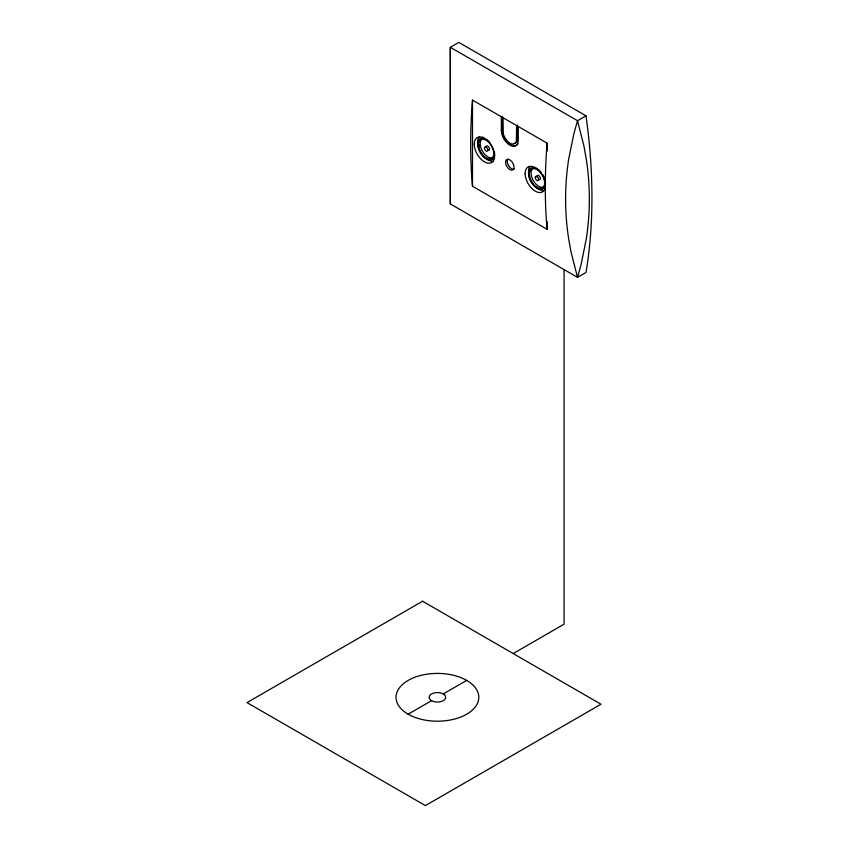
<?xml version="1.0" encoding="UTF-8"?>
<svg xmlns="http://www.w3.org/2000/svg" width="848" height="848" viewBox="0 0 848 848"><rect width="100%" height="100%" fill="white"/><g stroke="black" fill="none" stroke-linecap="round" stroke-linejoin="round"><path stroke-width="1.27" d="M450.33 203.944L450.373 170.088A390.186 1.198 89.9 0 0 450.373 91.467L450.33 47.297L458.81 42.4L586 115.826A552.345 318.901 60 0 1 586 272.473L577.52 277.37L450.33 203.944L450.299 159.816A393.101 1.208 89.9 0 1 450.299 81.185L450.33 47.297L577.52 120.723L584.081 146.693L586.381 159.753A393.101 320.957 0.4 0 1 586.381 238.373L581.124 264.428L577.52 277.37L570.905 251.4L568.584 238.341A390.186 318.583 0.4 0 1 568.584 159.71L573.884 133.666L577.52 120.723L586 115.826M547.119 150.997L547.119 143.174L472.506 100.096L472.166 104.05A552.345 318.901 -60 0 0 472.166 182.67L472.506 186.253L547.119 229.32L547.119 221.498M547.119 143.174L546.78 147.128A552.345 318.901 -60 0 0 546.78 225.748L547.119 229.32M514.047 143.566A9.572 5.523 60 0 0 517.195 140.641L517.439 125.059L516.591 125.546L516.347 141.139A9.572 5.523 60 0 1 509.807 143.153A9.572 5.523 60 0 1 503.277 133.581L503.023 117.713M518.287 126.522L518.287 140.227A11.989 6.922 60 0 1 509.807 145.125A11.989 6.922 60 0 1 501.327 130.444L502.175 129.956L502.175 116.25M516.591 139.125L517.439 138.637M408.153 714.196A41.382 23.892 0 0 0 477.392 703.49A41.382 23.892 0 0 0 426.703 674.224A41.382 23.892 0 0 0 408.153 714.196L431.611 700.649M443.218 693.95L466.676 680.414M513.199 653.543L564.079 624.181L564.079 269.675M501.327 116.738L501.327 130.444M472.506 100.096L472.506 186.253M514.503 168.922A6 3.466 60 0 1 508.927 166.123A6 3.466 60 0 1 507.835 159.159M492.921 161.215A14.384 8.31 60 0 1 479.014 148.888M478.611 147.743A14.384 8.31 60 0 1 477.996 145.464M477.806 144.361A14.384 8.31 60 0 1 479.014 137.143M543.791 190.588A14.384 8.31 60 0 1 536.063 187.302M532.873 183.73A14.384 8.31 60 0 1 529.894 178.26M529.481 177.115A14.384 8.31 60 0 1 528.876 174.836M528.686 173.734A14.384 8.31 60 0 1 529.894 166.515M486.137 147.117A2.396 1.389 60 0 1 487.833 146.142A2.396 1.389 60 0 1 489.529 149.078A2.396 1.389 60 0 1 487.833 150.064M537.07 177.052A2.396 1.389 60 0 1 538.385 175.366A2.396 1.389 60 0 1 540.388 178.26A2.396 1.389 60 0 1 538.724 179.437M479.82 146.683A11.989 6.922 60 0 1 479.459 144.817M481.42 137.991A11.989 6.922 60 0 1 483.074 137.249M494.236 158.216A11.989 6.922 60 0 1 492.582 158.958M544.935 187.705A11.989 6.922 60 0 1 543.239 188.362M493.759 157.071A10.791 6.233 60 0 1 483.021 152.174A10.791 6.233 60 0 1 481.908 139.125M543.409 187.122A10.791 6.233 60 0 1 533.36 180.688A10.791 6.233 60 0 1 532.597 168.657M494.352 151.442A11.989 6.922 60 0 1 486.985 159.318A11.989 6.922 60 0 1 477.668 143.747A11.989 6.922 60 0 1 487.738 140.397M488.459 141.001A11.989 6.922 60 0 1 489.837 142.411M545.285 181.133A11.989 6.922 60 0 1 536.858 188.161A11.989 6.922 60 0 1 528.792 171.285A11.989 6.922 60 0 1 540.939 172.049M542.752 174.571A11.989 6.922 60 0 1 544.851 179.257M518.001 143.98A11.989 6.922 60 0 1 508.461 143.036A11.989 6.922 60 0 1 502.175 129.956M422.59 601.232L247.012 702.6L425.41 805.6L600.988 704.232L422.59 601.232M444.034 694.438L442.529 693.547A8.279 4.781 0 0 0 431.632 693.887A8.279 4.781 0 0 0 430.784 700.172L432.3 701.063A8.279 4.781 0 0 0 443.197 700.724A8.279 4.781 0 0 0 444.034 694.438M525.135 173.554A14.384 8.31 60 0 0 540.399 192.538A14.384 8.31 60 0 0 540.399 172.197A14.384 8.31 60 0 0 525.135 173.554M474.265 144.181A14.384 8.31 60 0 0 489.529 163.176A14.384 8.31 60 0 0 489.529 142.824A14.384 8.31 60 0 0 474.265 144.181M505.567 162.265A6 3.466 60 0 0 511.927 170.172A6 3.466 60 0 0 511.927 161.692A6 3.466 60 0 0 505.567 162.265M478.548 145.612A10.791 6.233 60 0 0 490.61 158.799A10.791 6.233 60 0 0 489.243 142.835A10.791 6.233 60 0 0 478.548 145.612M484.441 148.103A2.396 1.389 60 0 0 486.985 151.262A2.396 1.389 60 0 0 486.985 147.87A2.396 1.389 60 0 0 484.441 148.103M529.449 175.324A10.791 6.233 60 0 0 541.713 188.108A10.791 6.233 60 0 0 539.858 171.921A10.791 6.233 60 0 0 529.449 175.324M535.311 177.497A2.396 1.389 60 0 0 537.865 180.635A2.396 1.389 60 0 0 537.833 177.221A2.396 1.389 60 0 0 535.311 177.497"/></g></svg>
